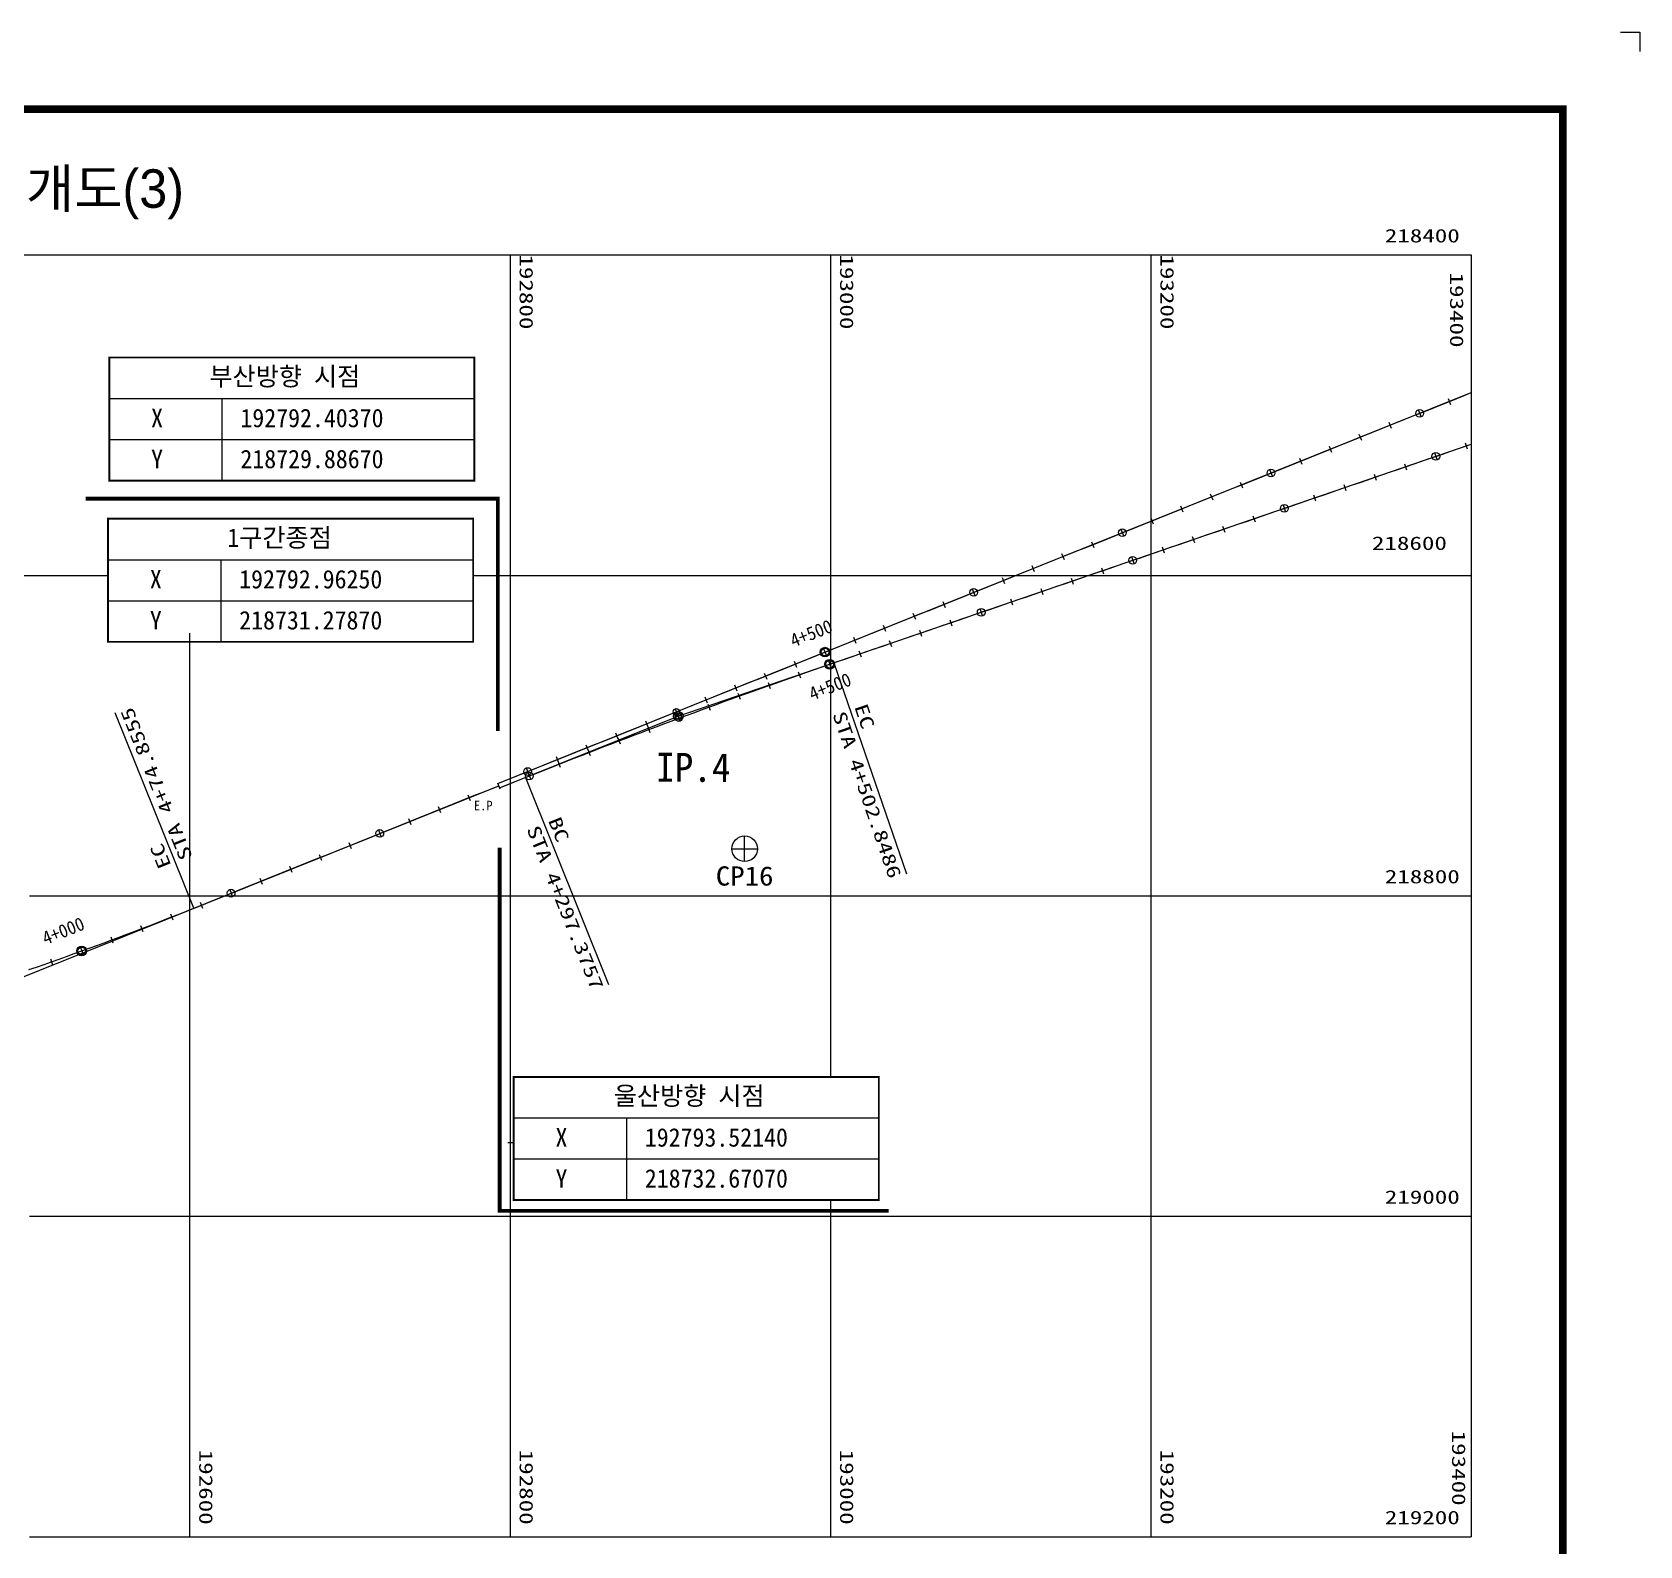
# Model space of a CAD drawing. Header units: millimetres. Extents: x 4525 to 5366, y 950 to 1544.
# Drawn here: x 4948.2 to 5366.3, y 1150.3 to 1544 of the extents above; entities that cross this region are included whole.
import ezdxf
from ezdxf.enums import TextEntityAlignment as Align

# ---------------------------------------------------------------- set-up
doc = ezdxf.new("R2010")
doc.units = ezdxf.units.MM
for name, color, linetype in [('CA-ALGN-CNTL', 2, 'Continuous'), ('CA-ALGN-IPLN', 1, 'Continuous'), ('CA-ALGN-IPSM', 2, 'Continuous'), ('CA-ALGN-STSM', 2, 'Continuous'), ('CA-ALGN-TEXT', 3, 'Continuous'), ('CA-LEAL', 1, 'Continuous'), ('CA-LEAT', 3, 'Continuous'), ('CA-TABL-LIN1', 4, 'Continuous'), ('CA-TABL-LIN2', 1, 'Continuous'), ('CA-TABL-TEX1', 6, 'Continuous'), ('CA-TABL-TEX2', 3, 'Continuous'), ('CV-GRID-LINE', 1, 'Continuous'), ('CV-GRID-TEXT', 4, 'Continuous'), ('CV-SURV-SYMB', 3, 'Continuous'), ('CV-SURV-TEXT', 3, 'Continuous'), ('CX-BORD', 3, 'Continuous'), ('CX-BORD-LIN1', 4, 'Continuous'), ('CX-BORD-LIN2', 3, 'Continuous'), ('CX-BORD-TEX2', 7, 'Continuous'), ('CX-BORD-TEX3', 6, 'Continuous'), ('CX-MISC', 2, 'Continuous')]:
    doc.layers.add(name, color=color, linetype=linetype)
doc.styles.add('RP2', font='DotumChe.ttf')
doc.styles.add('SEKO', font='DotumChe.ttf')
doc.styles.add('TB_TEXT', font='DotumChe.ttf')
doc.styles.add('TB_WBTXT', font='H2GTRE.TTF')
doc.styles.add('TB_WMTXT', font='DotumChe.ttf')

# ---------------------------------------------------------------- blocks, each defined once
blk = doc.blocks.new('CXBLKA1-KHCA')
at = {"layer": 'CX-BORD-LIN1', "const_width": 2}
blk.add_lwpolyline([(796, 0), (0, 0), (0, 554), (796, 554)], close=True, dxfattribs=at)
at = {"layer": 'CX-MISC'}
blk.add_line((811, 574), (816, 574), dxfattribs=at)
blk.add_lwpolyline([(811, 574), (816, 574), (816, 569)], dxfattribs=at)
at = {"layer": 'CX-BORD-LIN1', "style": 'TB_TEXT'}
for tag, height, p in [('TR_RNUM4', 3, (285.11, 26.64)), ('TR_RDAT4', 3.5, (317.5, 27)), ('TR_DGN4', 3.5, (459.12, 27)), ('TR_CHK4', 3.5, (499.12, 27)), ('TR_APP4', 3.5, (539.12, 27)), ('TR_RNUM3', 3, (285.11, 20.64)), ('TR_RDAT3', 3.5, (317.5, 21)), ('TR_DGN3', 3.5, (459.12, 21)), ('TR_CHK3', 3.5, (499.12, 21)), ('TR_APP3', 3.5, (539.12, 21)), ('TR_RDAT2', 3.5, (317.5, 15)), ('TR_DGN2', 3.5, (459.12, 15)), ('TR_CHK2', 3.5, (499.12, 15)), ('TR_APP2', 3.5, (539.12, 15)), ('TR_RNUM2', 3, (285.11, 14.64)), ('TR_RNUM1', 3, (285.11, 8.64)), ('TR_RDAT1', 3.5, (317.5, 9)), ('TR_DGN1', 3.5, (459.12, 9)), ('TR_CHK1', 3.5, (499.12, 9)), ('TR_APP1', 3.5, (539.12, 9))]:
    blk.add_attdef(tag, text='', height=height, dxfattribs=at).set_placement(p, align=Align.MIDDLE_CENTER)
for tag, p in [('TR_RCON4', (342.3, 27)), ('TR_RCON3', (342.3, 21)), ('TR_RCON2', (342.3, 15)), ('TR_RCON1', (342.3, 9))]:
    blk.add_attdef(tag, text='', height=3.5, dxfattribs=at).set_placement(p, align=Align.MIDDLE_LEFT)
at = {"layer": 'CX-BORD-LIN2', "style": 'TB_TEXT'}
blk.add_attdef('TD_VERSION', text='', height=3, rotation=90, dxfattribs=at).set_placement((800.5, 48.01), align=Align.MIDDLE_CENTER)
at = {"layer": 'CX-BORD-TEX2', "style": 'TB_WMTXT'}
for tag, height, p in [('TB_CNAME', 5, (15.34, 531.83)), ('TB_CSCOP', 4, (16.63, 523.83))]:
    blk.add_attdef(tag, text='', height=height, dxfattribs=at).set_placement(p, align=Align.BOTTOM_LEFT)
at = {"layer": 'CX-BORD-TEX2', "style": 'TB_WBTXT'}
for tag, height, p in [('TB_MTITIL', 10, (398, 533.33)), ('TB_STITL', 7, (398, 518.33))]:
    blk.add_attdef(tag, text='', height=height, dxfattribs=at).set_placement(p, align=Align.MIDDLE_CENTER)
at = {"layer": 'CX-BORD-TEX3', "style": 'TB_TEXT'}
for tag, height, p in [('TD_DCOMP', 4.5, (217.5, 25)), ('TD_CSECT', 4.5, (611, 25)), ('TD_CDIST', 4.5, (656, 25)), ('TD_DNAME_TOP', 4.5, (755, 25)), ('TD_DNAME_MAIN', 4.5, (755, 19.01)), ('TD_CCOMP', 4.5, (217.5, 15)), ('TD_HSCAL', 4.5, (626.7, 15.24)), ('TD_VSCAL', 4.5, (655.78, 15.24)), ('TD_DNAME_BOT', 3, (755, 13.65)), ('TD_CNAME', 5, (65, 5.75)), ('TD_FIELD', 4.5, (182.5, 5.53)), ('TD_CSTEP', 4.5, (253.24, 5.53)), ('TD_DWGCODE', 4.5, (641, 5.39)), ('TD_DWGNO', 4.5, (755, 5.39))]:
    blk.add_attdef(tag, text='', height=height, dxfattribs=at).set_placement(p, align=Align.MIDDLE_CENTER)

msp = doc.modelspace()

# ---------------------------------------------------------------- linework, layer by layer
at = {"layer": 'CA-ALGN-CNTL', "linetype": 'Continuous'}
for p, q in [((5069.33, 1348.59), (5322.49, 1450.22)), ((5116.24, 1366.07), (5322.49, 1436.81))]:
    msp.add_line(p, q, dxfattribs=at)
at = {"layer": 'CA-ALGN-CNTL'}
for points in [[(5069.33, 1348.59), (5071.26, 1349.36), (5073.19, 1350.14), (5075.13, 1350.91), (5077.06, 1351.69), (5078.99, 1352.47), (5080.93, 1353.24), (5082.86, 1354.02), (5084.79, 1354.79), (5086.73, 1355.57), (5088.66, 1356.35), (5090.59, 1357.12), (5092.53, 1357.9), (5094.46, 1358.68), (5096.39, 1359.45), (5098.33, 1360.23), (5100.26, 1361), (5102.19, 1361.78), (5104.13, 1362.56), (5106.06, 1363.33), (5107.99, 1364.11), (5109.93, 1364.89), (5111.86, 1365.66), (5113.79, 1366.44), (5115.73, 1367.21), (5117.66, 1367.99), (5119.59, 1368.77), (5121.53, 1369.54), (5123.46, 1370.32), (5125.39, 1371.09), (5127.33, 1371.87), (5129.26, 1372.65), (5131.19, 1373.42), (5133.13, 1374.2), (5135.06, 1374.98), (5136.99, 1375.75), (5138.93, 1376.53), (5140.86, 1377.3), (5142.79, 1378.08), (5144.73, 1378.86), (5146.66, 1379.63), (5148.59, 1380.41), (5150.53, 1381.19), (5152.46, 1381.96), (5154.39, 1382.74), (5156.33, 1383.51), (5158.26, 1384.29), (5160.19, 1385.07), (5162.13, 1385.84), (5164.06, 1386.62), (5165.99, 1387.39), (5167.93, 1388.17), (5169.86, 1388.95), (5171.79, 1389.72), (5173.73, 1390.5), (5175.66, 1391.28), (5177.59, 1392.05), (5179.53, 1392.83), (5181.46, 1393.6), (5183.39, 1394.38), (5185.33, 1395.16), (5187.26, 1395.93), (5189.19, 1396.71), (5191.13, 1397.49), (5193.06, 1398.26), (5194.99, 1399.04), (5196.93, 1399.81), (5198.86, 1400.59), (5200.79, 1401.37), (5202.73, 1402.14), (5204.66, 1402.92), (5206.59, 1403.69), (5208.53, 1404.47), (5210.46, 1405.25), (5212.39, 1406.02), (5214.33, 1406.8), (5216.26, 1407.58), (5218.19, 1408.35), (5220.13, 1409.13), (5222.06, 1409.9), (5223.99, 1410.68), (5225.93, 1411.46), (5227.86, 1412.23), (5229.79, 1413.01), (5231.73, 1413.78), (5233.66, 1414.56), (5235.59, 1415.34), (5237.53, 1416.11), (5239.46, 1416.89), (5241.39, 1417.67), (5243.33, 1418.44), (5245.26, 1419.22), (5247.19, 1419.99), (5249.13, 1420.77), (5251.06, 1421.55), (5252.99, 1422.32), (5254.93, 1423.1), (5256.86, 1423.88), (5258.79, 1424.65), (5260.73, 1425.43), (5262.66, 1426.2), (5264.59, 1426.98), (5266.53, 1427.76), (5268.46, 1428.53), (5270.39, 1429.31), (5272.33, 1430.08), (5274.26, 1430.86), (5276.19, 1431.64), (5278.13, 1432.41), (5280.06, 1433.19), (5281.99, 1433.97), (5283.93, 1434.74), (5285.86, 1435.52), (5287.79, 1436.29), (5289.73, 1437.07), (5291.66, 1437.85), (5293.59, 1438.62), (5295.53, 1439.4), (5297.46, 1440.18), (5299.39, 1440.95), (5301.33, 1441.73), (5303.26, 1442.5), (5305.19, 1443.28), (5307.13, 1444.06), (5309.06, 1444.83), (5310.99, 1445.61), (5312.93, 1446.38), (5314.86, 1447.16), (5316.79, 1447.94), (5318.73, 1448.71), (5320.66, 1449.49), (5322.49, 1450.22)], [(5069.79, 1347.43), (5071.72, 1348.2), (5073.66, 1348.98), (5075.59, 1349.75), (5076.51, 1350.12), (5077.52, 1350.53), (5079.46, 1351.3), (5081.39, 1352.07), (5083.33, 1352.84), (5085.27, 1353.61), (5087.21, 1354.37), (5089.14, 1355.14), (5091.08, 1355.89), (5093.03, 1356.65), (5094.97, 1357.41), (5096.91, 1358.16), (5098.85, 1358.91), (5100.8, 1359.65), (5102.75, 1360.4), (5104.69, 1361.14), (5106.64, 1361.88), (5108.59, 1362.62), (5110.54, 1363.35), (5112.49, 1364.09), (5114.44, 1364.82), (5116.39, 1365.54), (5118.34, 1366.27), (5120.3, 1366.99), (5122.25, 1367.71), (5124.21, 1368.43), (5126.17, 1369.14), (5128.12, 1369.86), (5130.08, 1370.57), (5132.04, 1371.28), (5134, 1371.98), (5135.96, 1372.68), (5137.92, 1373.38), (5139.89, 1374.08), (5141.85, 1374.78), (5143.82, 1375.47), (5145.78, 1376.16), (5147.75, 1376.85), (5149.71, 1377.54), (5151.68, 1378.22), (5153.65, 1378.9), (5155.62, 1379.58), (5156.74, 1379.97), (5157.59, 1380.26), (5159.56, 1380.93), (5161.53, 1381.61), (5163.5, 1382.28), (5165.47, 1382.96), (5167.44, 1383.64), (5169.42, 1384.31), (5171.39, 1384.99), (5173.36, 1385.66), (5175.33, 1386.34), (5177.3, 1387.02), (5179.27, 1387.69), (5181.24, 1388.37), (5183.21, 1389.04), (5185.18, 1389.72), (5187.15, 1390.39), (5189.12, 1391.07), (5191.09, 1391.75), (5193.06, 1392.42), (5195.03, 1393.1), (5197, 1393.77), (5198.97, 1394.45), (5200.95, 1395.13), (5202.92, 1395.8), (5204.89, 1396.48), (5206.86, 1397.15), (5208.83, 1397.83), (5210.8, 1398.51), (5212.77, 1399.18), (5214.74, 1399.86), (5216.71, 1400.53), (5218.68, 1401.21), (5220.65, 1401.88), (5222.62, 1402.56), (5224.59, 1403.24), (5226.56, 1403.91), (5228.53, 1404.59), (5230.51, 1405.26), (5232.48, 1405.94), (5234.45, 1406.62), (5236.42, 1407.29), (5238.39, 1407.97), (5240.36, 1408.64), (5242.33, 1409.32), (5244.3, 1410), (5246.27, 1410.67), (5248.24, 1411.35), (5250.21, 1412.02), (5252.18, 1412.7), (5254.15, 1413.38), (5256.12, 1414.05), (5258.09, 1414.73), (5260.06, 1415.4), (5262.04, 1416.08), (5264.01, 1416.75), (5265.98, 1417.43), (5267.95, 1418.11), (5269.92, 1418.78), (5271.89, 1419.46), (5273.86, 1420.13), (5275.83, 1420.81), (5277.8, 1421.49), (5279.77, 1422.16), (5281.74, 1422.84), (5283.71, 1423.51), (5285.68, 1424.19), (5287.65, 1424.87), (5289.62, 1425.54), (5291.6, 1426.22), (5293.57, 1426.89), (5295.54, 1427.57), (5297.51, 1428.24), (5299.48, 1428.92), (5301.45, 1429.6), (5303.42, 1430.27), (5305.39, 1430.95), (5307.36, 1431.62), (5309.33, 1432.3), (5311.3, 1432.98), (5313.27, 1433.65), (5315.24, 1434.33), (5317.21, 1435), (5319.18, 1435.68), (5321.16, 1436.36), (5322.49, 1436.81)], [(4947.35, 1300.17), (4949.32, 1300.85), (4951.29, 1301.54), (4953.25, 1302.23), (4955.22, 1302.92), (4957.18, 1303.62), (4959.14, 1304.33), (4961.1, 1305.03), (4963.06, 1305.75), (4965.01, 1306.46), (4966.97, 1307.18), (4968.92, 1307.91), (4970.87, 1308.64), (4972.82, 1309.37), (4974.77, 1310.11), (4976.72, 1310.86), (4978.66, 1311.6), (4980.6, 1312.36), (4982.54, 1313.11), (4984.48, 1313.87), (4986.42, 1314.64), (4988.36, 1315.41), (4990.23, 1316.16), (4990.29, 1316.18), (4992.22, 1316.96), (4994.16, 1317.73), (4996.09, 1318.51), (4998.02, 1319.29), (4999.96, 1320.06), (5001.89, 1320.84), (5003.82, 1321.62), (5005.76, 1322.39), (5007.69, 1323.17), (5009.62, 1323.94), (5011.56, 1324.72), (5013.49, 1325.5), (5015.42, 1326.27), (5017.36, 1327.05), (5019.29, 1327.82), (5021.22, 1328.6), (5023.16, 1329.38), (5025.09, 1330.15), (5027.02, 1330.93), (5028.96, 1331.71), (5030.89, 1332.48), (5032.82, 1333.26), (5034.76, 1334.03), (5036.69, 1334.81), (5038.62, 1335.59), (5040.56, 1336.36), (5042.49, 1337.14), (5044.42, 1337.91), (5046.36, 1338.69), (5048.29, 1339.47), (5050.22, 1340.24), (5052.16, 1341.02), (5054.09, 1341.8), (5056.02, 1342.57), (5057.96, 1343.35), (5059.89, 1344.12), (5061.82, 1344.9), (5063.76, 1345.68), (5065.69, 1346.45), (5067.62, 1347.23), (5069.56, 1348.01)]]:
    msp.add_lwpolyline(points, dxfattribs=at)
at = {"layer": 'CA-ALGN-IPLN', "linetype": 'Continuous'}
for p, q in [((5069.79, 1347.43), (5116.24, 1366.07)), ((4683.97, 1193.2), (5069.56, 1348.01))]:
    msp.add_line(p, q, dxfattribs=at)
at = {"layer": 'CA-ALGN-IPSM', "linetype": 'Continuous'}
for radius in [1.25, 0.833]:
    msp.add_circle((5116.24, 1366.07), radius, dxfattribs=at)
at = {"layer": 'CA-ALGN-STSM', "linetype": 'Continuous'}
for p, q in [((5316.48, 1448.71), (5317.1, 1447.16)), ((5308.69, 1445.76), (5309.43, 1443.9)), ((5293.28, 1439.4), (5293.9, 1437.85)), ((5301.02, 1442.5), (5301.64, 1440.95)), ((5285.55, 1436.29), (5286.17, 1434.74)), ((5312.95, 1434.6), (5313.6, 1432.71)), ((5320.88, 1437.14), (5321.43, 1435.57)), ((5270.02, 1430.24), (5270.77, 1428.38)), ((5277.82, 1433.19), (5278.44, 1431.64)), ((5305.12, 1431.74), (5305.66, 1430.16)), ((5262.35, 1426.98), (5262.97, 1425.43)), ((5289.35, 1426.33), (5289.9, 1424.75)), ((5297.24, 1429.03), (5297.78, 1427.46)), ((5254.62, 1423.87), (5255.24, 1422.33)), ((5281.47, 1423.63), (5282.01, 1422.05)), ((5239.15, 1417.66), (5239.77, 1416.12)), ((5246.88, 1420.77), (5247.5, 1419.22)), ((5265.71, 1418.22), (5266.25, 1416.64)), ((5273.54, 1421.08), (5274.18, 1419.19)), ((5231.35, 1414.71), (5232.1, 1412.86)), ((5257.82, 1415.52), (5258.36, 1413.94)), ((5223.68, 1411.45), (5224.3, 1409.91)), ((5242.06, 1410.11), (5242.6, 1408.53)), ((5249.94, 1412.81), (5250.48, 1411.23)), ((5208.22, 1405.24), (5208.84, 1403.7)), ((5215.95, 1408.35), (5216.57, 1406.8)), ((5234.12, 1407.56), (5234.77, 1405.67)), ((5200.48, 1402.14), (5201.1, 1400.59)), ((5218.41, 1402), (5218.95, 1400.42)), ((5226.29, 1404.7), (5226.83, 1403.12)), ((5192.69, 1399.19), (5193.43, 1397.33)), ((5202.65, 1396.59), (5203.19, 1395.01)), ((5210.53, 1399.29), (5211.07, 1397.72)), ((5177.28, 1392.83), (5177.9, 1391.28)), ((5185.02, 1395.93), (5185.64, 1394.38)), ((5194.71, 1394.04), (5195.36, 1392.15)), ((5169.55, 1389.72), (5170.17, 1388.17)), ((5179, 1388.48), (5179.54, 1386.9)), ((5186.88, 1391.18), (5187.42, 1389.61)), ((5161.82, 1386.62), (5162.44, 1385.07)), ((5171.12, 1385.78), (5171.66, 1384.2)), ((5146.35, 1380.41), (5146.97, 1378.86)), ((5154.02, 1383.67), (5154.76, 1381.81)), ((5155.3, 1380.53), (5155.95, 1378.63)), ((5163.23, 1383.07), (5163.77, 1381.5)), ((5138.61, 1377.3), (5139.24, 1375.75)), ((5147.47, 1377.64), (5148.02, 1376.06)), ((5130.88, 1374.2), (5131.5, 1372.65)), ((5131.76, 1372.06), (5132.32, 1370.49)), ((5139.61, 1374.87), (5140.17, 1373.3)), ((5115.41, 1367.99), (5116.04, 1366.44)), ((5123.15, 1371.09), (5123.77, 1369.55)), ((5123.92, 1369.21), (5124.5, 1367.65)), ((5107.68, 1364.88), (5108.3, 1363.34)), ((5108.29, 1363.4), (5108.88, 1361.84)), ((5116.1, 1366.32), (5116.68, 1364.76)), ((5099.95, 1361.78), (5100.57, 1360.23)), ((5100.5, 1360.43), (5101.1, 1358.88)), ((5084.48, 1355.57), (5085.1, 1354.02)), ((5092.21, 1358.67), (5092.84, 1357.13)), ((5092.72, 1357.43), (5093.33, 1355.88)), ((5076.69, 1352.62), (5077.43, 1350.76)), ((5077.15, 1351.46), (5077.9, 1349.6)), ((5084.96, 1354.39), (5085.57, 1352.84)), ((5069.25, 1348.78), (5069.87, 1347.23)), ((5053.78, 1342.57), (5054.4, 1341.02)), ((5061.51, 1345.67), (5062.13, 1344.13)), ((5046.05, 1339.46), (5046.67, 1337.92)), ((5038.25, 1336.51), (5039, 1334.66)), ((5022.85, 1330.15), (5023.47, 1328.6)), ((5030.58, 1333.26), (5031.2, 1331.71)), ((5015.11, 1327.05), (5015.73, 1325.5)), ((5007.38, 1323.94), (5008, 1322.39)), ((4991.91, 1317.73), (4992.53, 1316.18)), ((4999.58, 1320.99), (5000.33, 1319.13)), ((4984.18, 1314.65), (4984.79, 1313.1)), ((4976.42, 1311.63), (4977.01, 1310.08)), ((4960.76, 1305.97), (4961.44, 1304.09)), ((4968.63, 1308.69), (4969.21, 1307.13)), ((4952.97, 1303.02), (4953.53, 1301.44))]:
    msp.add_line(p, q, dxfattribs=at)
for centre, radius in [((5309.06, 1444.83), 1), ((5313.27, 1433.65), 1), ((5270.39, 1429.31), 1), ((5273.86, 1420.13), 1), ((5231.73, 1413.78), 1), ((5234.45, 1406.62), 1), ((5193.06, 1398.26), 1), ((5195.03, 1393.1), 1), ((5154.39, 1382.74), 1.25), ((5154.39, 1382.74), 1), ((5155.62, 1379.58), 1.25), ((5155.62, 1379.58), 1), ((5115.73, 1367.21), 0.833), ((5116.39, 1365.54), 0.833), ((5077.06, 1351.69), 1), ((5077.52, 1350.53), 1), ((5038.62, 1335.59), 1), ((4999.96, 1320.06), 1), ((4961.1, 1305.03), 1.25), ((4961.1, 1305.03), 1)]:
    msp.add_circle(centre, radius, dxfattribs=at)
at = {"layer": 'CA-LEAL', "linetype": 'Continuous'}
for p, q in [((5156.74, 1379.97), (5175.56, 1325.1)), ((4990.23, 1316.16), (4969.84, 1366.97)), ((5076.51, 1350.12), (5098.12, 1296.3))]:
    msp.add_line(p, q, dxfattribs=at)
at = {"layer": 'CA-LEAL', "const_width": 1}
for points in [[(5069.33, 1362.26), (5069.33, 1422.64), (4962.12, 1422.64)], [(5069.79, 1331.85), (5069.79, 1237.47), (5171, 1237.47)]]:
    msp.add_lwpolyline(points, dxfattribs=at)
at = {"layer": 'CA-TABL-LIN1'}
for p, q in [((4968.26, 1448.69), (5063.23, 1448.69)), ((4997.66, 1427.35), (4997.66, 1448.69)), ((4967.94, 1406.76), (5062.91, 1406.76)), ((4997.34, 1385.42), (4997.34, 1406.76)), ((5073.44, 1261.6), (5168.4, 1261.6)), ((5102.84, 1240.27), (5102.84, 1261.6))]:
    msp.add_line(p, q, dxfattribs=at)
at = {"layer": 'CA-TABL-LIN1', "const_width": 0.5}
for points in [[(5063.23, 1427.35), (5063.23, 1459.35), (4968.26, 1459.35), (4968.26, 1427.35)], [(5062.91, 1385.42), (5062.91, 1417.42), (4967.94, 1417.42), (4967.94, 1385.42)], [(5168.4, 1240.27), (5168.4, 1272.27), (5073.44, 1272.27), (5073.44, 1240.27)]]:
    msp.add_lwpolyline(points, close=True, dxfattribs=at)
at = {"layer": 'CA-TABL-LIN2'}
for p, q in [((4968.26, 1438.02), (5063.23, 1438.02)), ((4967.94, 1396.09), (5062.91, 1396.09)), ((5073.44, 1250.93), (5168.4, 1250.93))]:
    msp.add_line(p, q, dxfattribs=at)
at = {"layer": 'CV-GRID-LINE', "linetype": 'Continuous'}
for p, q in [((4939.74, 1486.04), (4981.4, 1486.04)), ((4981.4, 1486.04), (5030.82, 1486.04)), ((5030.82, 1486.04), (5072.49, 1486.04)), ((5030.82, 1486.04), (5072.49, 1486.04)), ((5030.82, 1486.04), (5072.49, 1486.04)), ((5072.49, 1486.04), (5072.49, 1444.37)), ((5072.49, 1486.04), (5114.16, 1486.04)), ((5072.49, 1486.04), (5072.49, 1444.37)), ((5072.49, 1486.04), (5114.16, 1486.04)), ((5072.49, 1486.04), (5072.49, 1444.37)), ((5072.49, 1486.04), (5114.16, 1486.04)), ((5114.16, 1486.04), (5155.82, 1486.04)), ((5114.16, 1486.04), (5155.82, 1486.04)), ((5155.82, 1486.04), (5155.82, 1444.37)), ((5155.82, 1486.04), (5197.49, 1486.04)), ((5155.82, 1486.04), (5155.82, 1444.37)), ((5155.82, 1486.04), (5197.49, 1486.04)), ((5197.49, 1486.04), (5239.16, 1486.04)), ((5197.49, 1486.04), (5239.16, 1486.04)), ((5239.16, 1486.04), (5239.16, 1444.37)), ((5239.16, 1486.04), (5280.82, 1486.04)), ((5239.16, 1486.04), (5239.16, 1444.37)), ((5239.16, 1486.04), (5280.82, 1486.04)), ((5280.82, 1486.04), (5322.49, 1486.04)), ((5280.82, 1486.04), (5322.49, 1486.04)), ((5322.49, 1486.04), (5322.49, 1444.37)), ((5322.49, 1486.04), (5322.49, 1444.37)), ((5072.49, 1444.37), (5072.49, 1402.7)), ((5072.49, 1444.37), (5072.49, 1402.7)), ((5072.49, 1444.37), (5072.49, 1402.7)), ((5155.82, 1444.37), (5155.82, 1402.7)), ((5155.82, 1444.37), (5155.82, 1402.7)), ((5239.16, 1444.37), (5239.16, 1402.7)), ((5239.16, 1444.37), (5239.16, 1402.7)), ((5322.49, 1444.37), (5322.49, 1402.7)), ((5322.49, 1444.37), (5322.49, 1402.7)), ((4905.82, 1402.7), (4967.94, 1402.7)), ((5062.91, 1402.7), (5072.49, 1402.7)), ((5062.91, 1402.7), (5072.49, 1402.7)), ((5062.91, 1402.7), (5072.49, 1402.7)), ((5072.49, 1402.7), (5072.49, 1361.04)), ((5072.49, 1402.7), (5114.16, 1402.7)), ((5072.49, 1402.7), (5072.49, 1361.04)), ((5072.49, 1402.7), (5114.16, 1402.7)), ((5072.49, 1402.7), (5072.49, 1361.04)), ((5072.49, 1402.7), (5114.16, 1402.7)), ((5114.16, 1402.7), (5155.82, 1402.7)), ((5114.16, 1402.7), (5155.82, 1402.7)), ((5155.82, 1402.7), (5155.82, 1361.04)), ((5155.82, 1402.7), (5197.49, 1402.7)), ((5155.82, 1402.7), (5155.82, 1361.04)), ((5155.82, 1402.7), (5197.49, 1402.7)), ((5197.49, 1402.7), (5239.16, 1402.7)), ((5197.49, 1402.7), (5239.16, 1402.7)), ((5239.16, 1402.7), (5239.16, 1361.04)), ((5239.16, 1402.7), (5280.82, 1402.7)), ((5239.16, 1402.7), (5239.16, 1361.04)), ((5239.16, 1402.7), (5280.82, 1402.7)), ((5280.82, 1402.7), (5322.49, 1402.7)), ((5280.82, 1402.7), (5322.49, 1402.7)), ((5322.49, 1402.7), (5322.49, 1361.04)), ((5322.49, 1402.7), (5322.49, 1361.04)), ((4989.16, 1387.65), (4989.16, 1361.04)), ((4989.16, 1385.42), (4989.16, 1361.04)), ((4989.16, 1385.42), (4989.16, 1361.04)), ((4989.16, 1361.04), (4989.16, 1319.37)), ((4989.16, 1361.04), (4989.16, 1319.37)), ((4989.16, 1361.04), (4989.16, 1319.37)), ((5072.49, 1361.04), (5072.49, 1319.37)), ((5072.49, 1361.04), (5072.49, 1319.37)), ((5072.49, 1361.04), (5072.49, 1319.37)), ((5155.82, 1361.04), (5155.82, 1319.37)), ((5155.82, 1361.04), (5155.82, 1319.37)), ((5239.16, 1361.04), (5239.16, 1319.37)), ((5239.16, 1361.04), (5239.16, 1319.37)), ((5322.49, 1361.04), (5322.49, 1319.37)), ((5322.49, 1361.04), (5322.49, 1319.37)), ((4947.49, 1319.37), (4989.16, 1319.37)), ((4989.16, 1319.37), (4989.16, 1277.7)), ((4989.16, 1319.37), (5030.82, 1319.37)), ((4989.16, 1319.37), (4989.16, 1277.7)), ((4989.16, 1319.37), (5030.82, 1319.37)), ((4989.16, 1319.37), (4989.16, 1277.7)), ((4989.16, 1319.37), (5030.82, 1319.37)), ((5030.82, 1319.37), (5072.49, 1319.37)), ((5030.82, 1319.37), (5072.49, 1319.37)), ((5030.82, 1319.37), (5072.49, 1319.37)), ((5072.49, 1319.37), (5072.49, 1277.7)), ((5072.49, 1319.37), (5114.16, 1319.37)), ((5072.49, 1319.37), (5072.49, 1277.7)), ((5072.49, 1319.37), (5114.16, 1319.37)), ((5072.49, 1319.37), (5072.49, 1277.7)), ((5072.49, 1319.37), (5114.16, 1319.37)), ((5114.16, 1319.37), (5155.82, 1319.37)), ((5114.16, 1319.37), (5155.82, 1319.37)), ((5155.82, 1319.37), (5155.82, 1277.7)), ((5155.82, 1319.37), (5197.49, 1319.37)), ((5155.82, 1319.37), (5155.82, 1277.7)), ((5155.82, 1319.37), (5197.49, 1319.37)), ((5197.49, 1319.37), (5239.16, 1319.37)), ((5197.49, 1319.37), (5239.16, 1319.37)), ((5239.16, 1319.37), (5239.16, 1277.7)), ((5239.16, 1319.37), (5280.82, 1319.37)), ((5239.16, 1319.37), (5239.16, 1277.7)), ((5239.16, 1319.37), (5280.82, 1319.37)), ((5280.82, 1319.37), (5322.49, 1319.37)), ((5280.82, 1319.37), (5322.49, 1319.37)), ((5322.49, 1319.37), (5322.49, 1277.7)), ((5322.49, 1319.37), (5322.49, 1277.7)), ((4989.16, 1277.7), (4989.16, 1236.04)), ((4989.16, 1277.7), (4989.16, 1236.04)), ((4989.16, 1277.7), (4989.16, 1236.04)), ((5072.49, 1277.7), (5072.49, 1236.04)), ((5072.49, 1277.7), (5072.49, 1236.04)), ((5072.49, 1277.7), (5072.49, 1236.04)), ((5155.82, 1277.7), (5155.82, 1272.27)), ((5155.82, 1277.7), (5155.82, 1272.27)), ((5239.16, 1277.7), (5239.16, 1236.04)), ((5239.16, 1277.7), (5239.16, 1152.7)), ((5322.49, 1277.7), (5322.49, 1236.04)), ((5322.49, 1277.7), (5322.49, 1152.7)), ((5071.95, 1255.2), (5073.44, 1255.2)), ((5071.95, 1255.2), (5073.44, 1255.2)), ((5071.95, 1255.2), (5073.44, 1255.2)), ((5155.82, 1240.27), (5155.82, 1152.7)), ((4947.49, 1236.04), (4989.16, 1236.04)), ((4989.16, 1236.04), (4989.16, 1194.37)), ((4989.16, 1236.04), (5030.82, 1236.04)), ((4989.16, 1236.04), (5030.82, 1236.04)), ((4989.16, 1236.04), (5030.82, 1236.04)), ((5030.82, 1236.04), (5072.49, 1236.04)), ((5030.82, 1236.04), (5072.49, 1236.04)), ((5030.82, 1236.04), (5072.49, 1236.04)), ((5072.49, 1236.04), (5072.49, 1194.37)), ((5072.49, 1236.04), (5239.16, 1236.04)), ((5197.49, 1236.04), (5239.16, 1236.04)), ((5239.16, 1236.04), (5280.82, 1236.04)), ((5239.16, 1236.04), (5280.82, 1236.04)), ((5280.82, 1236.04), (5322.49, 1236.04)), ((5280.82, 1236.04), (5322.49, 1236.04)), ((4989.16, 1194.37), (4989.16, 1152.7)), ((5072.49, 1194.37), (5072.49, 1152.7)), ((4947.49, 1152.7), (4989.16, 1152.7)), ((4989.16, 1152.7), (5030.82, 1152.7)), ((5030.82, 1152.7), (5322.49, 1152.7))]:
    msp.add_line(p, q, dxfattribs=at)
at = {"layer": 'CV-SURV-SYMB', "linetype": 'Continuous'}
for p, q in [((5133.51, 1328.28), (5133.51, 1334.95)), ((5133.51, 1328.28), (5133.51, 1334.95)), ((5133.51, 1328.28), (5133.51, 1334.95)), ((5130.18, 1331.61), (5136.84, 1331.61)), ((5130.18, 1331.61), (5136.84, 1331.61))]:
    msp.add_line(p, q, dxfattribs=at)
msp.add_circle((5133.51, 1331.61), 3.33, dxfattribs=at)
msp.add_circle((5133.51, 1331.61), 3.33, dxfattribs=at)

# ---------------------------------------------------------------- block references
at = {"layer": 'CX-BORD'}
ref = msp.add_blockref('CXBLKA1-KHCA', (4550.33, 969.96), dxfattribs=at)
ref.add_attrib('TB_MTITIL', '좌표전개도(3)', dxfattribs={"layer": 'CX-BORD-TEX2', "height": 10, "style": 'TB_WBTXT'}).set_placement((4948.33, 1503.29), align=Align.MIDDLE_CENTER)

# ---------------------------------------------------------------- texts
at = {"layer": 'CA-ALGN-TEXT', "style": 'SEKO'}
for s, height, rotation, p in [('4+500', 3.5, 21.6292, (5146.21, 1383.94)), ('4+500', 3.5, 21.6292, (5151.1, 1370.09)), ('IP.4', 7.5, 359.6619, (5110.43, 1349.08)), ('E.P', 2.5, 359.6619, (5063.1, 1341.61)), ('4+000', 3.5, 21.8278, (4951.7, 1306.55))]:
    msp.add_text(s, height=height, rotation=rotation, dxfattribs=at).set_placement(p)
at = {"layer": 'CA-LEAT', "style": 'RP2'}
for s, rotation, width, p, p2 in [('STA 4+74.8555', 111.8741, 1.022177, (4989.99, 1329.53), (4974.24, 1368.74)), ('EC', 288.9309, 1.054054, (5161.98, 1368.55), (5164.09, 1362.4)), ('STA 4+502.8486', 288.9309, 1.018657, (5156.31, 1366.6), (5171.07, 1323.56)), ('BC', 291.8741, 1, (5082.33, 1338.99), (5084.75, 1332.96)), ('STA 4+297.3757', 291.8741, 1.018657, (5076.76, 1336.75), (5093.71, 1294.53)), ('EC', 111.8741, 1.054054, (4984.42, 1327.29), (4982, 1333.33))]:
    msp.add_text(s, height=3.5, rotation=rotation, dxfattribs=dict(at, width=width)).set_placement(p, p2, align=Align.FIT)
at = {"layer": 'CA-TABL-TEX1', "style": 'SEKO'}
for s, p in [('부산방향 시점', (4994.3, 1452.04)), ('X', (4979.14, 1441.23)), ('Y', (4979.14, 1430.57)), ('1구간종점', (4998.96, 1410.11)), ('X', (4978.82, 1399.31)), ('Y', (4978.82, 1388.64)), ('울산방향 시점', (5099.47, 1264.95)), ('X', (5084.32, 1254.15)), ('Y', (5084.32, 1243.48))]:
    msp.add_text(s, height=4.8, dxfattribs=at).set_placement(p)
at = {"layer": 'CA-TABL-TEX2', "style": 'SEKO'}
for s, p in [('192792.40370', (5002.37, 1441.23)), ('218729.88670', (5002.37, 1430.57)), ('192792.96250', (5002.05, 1399.31)), ('218731.27870', (5002.05, 1388.64)), ('192793.52140', (5107.54, 1254.15)), ('218732.67070', (5107.54, 1243.48))]:
    msp.add_text(s, height=4.8, dxfattribs=at).set_placement(p)
at = {"layer": 'CV-GRID-TEXT', "style": 'RP2'}
for s, p, p2 in [('218400', (5300, 1489.28), (5319.5, 1489.28)), ('218600', (5296.65, 1409.31), (5316.15, 1409.31)), ('218800', (5300, 1322.62), (5319.5, 1322.62)), ('219000', (5300, 1239.28), (5319.5, 1239.28)), ('219200', (5300, 1155.95), (5319.5, 1155.95))]:
    msp.add_text(s, height=3.5, dxfattribs=at).set_placement(p, p2, align=Align.FIT)
for s, p, p2 in [('192800', (5074.99, 1486.16), (5074.99, 1466.66)), ('193000', (5158.32, 1486.16), (5158.32, 1466.66)), ('193200', (5241.66, 1486.16), (5241.66, 1466.66)), ('193400', (5316.97, 1481.45), (5316.97, 1461.95)), ('193400', (5317.49, 1180.29), (5317.49, 1160.79)), ('192600', (4991.66, 1175.33), (4991.66, 1155.83)), ('192800', (5074.99, 1175.33), (5074.99, 1155.83)), ('193000', (5158.32, 1175.33), (5158.32, 1155.83)), ('193200', (5241.66, 1175.33), (5241.66, 1155.83))]:
    msp.add_text(s, height=3.5, rotation=270, dxfattribs=at).set_placement(p, p2, align=Align.FIT)
at = {"layer": 'CV-SURV-TEXT', "style": 'RP2', "width": 0.797468}
msp.add_text('CP16', height=5, dxfattribs=at).set_placement((5126.01, 1322.03), (5141.01, 1322.03), align=Align.FIT)
msp.add_text('CP16', height=5, dxfattribs=at).set_placement((5126.01, 1322.03), (5141.01, 1322.03), align=Align.FIT)

doc.saveas('drawing.dxf')
